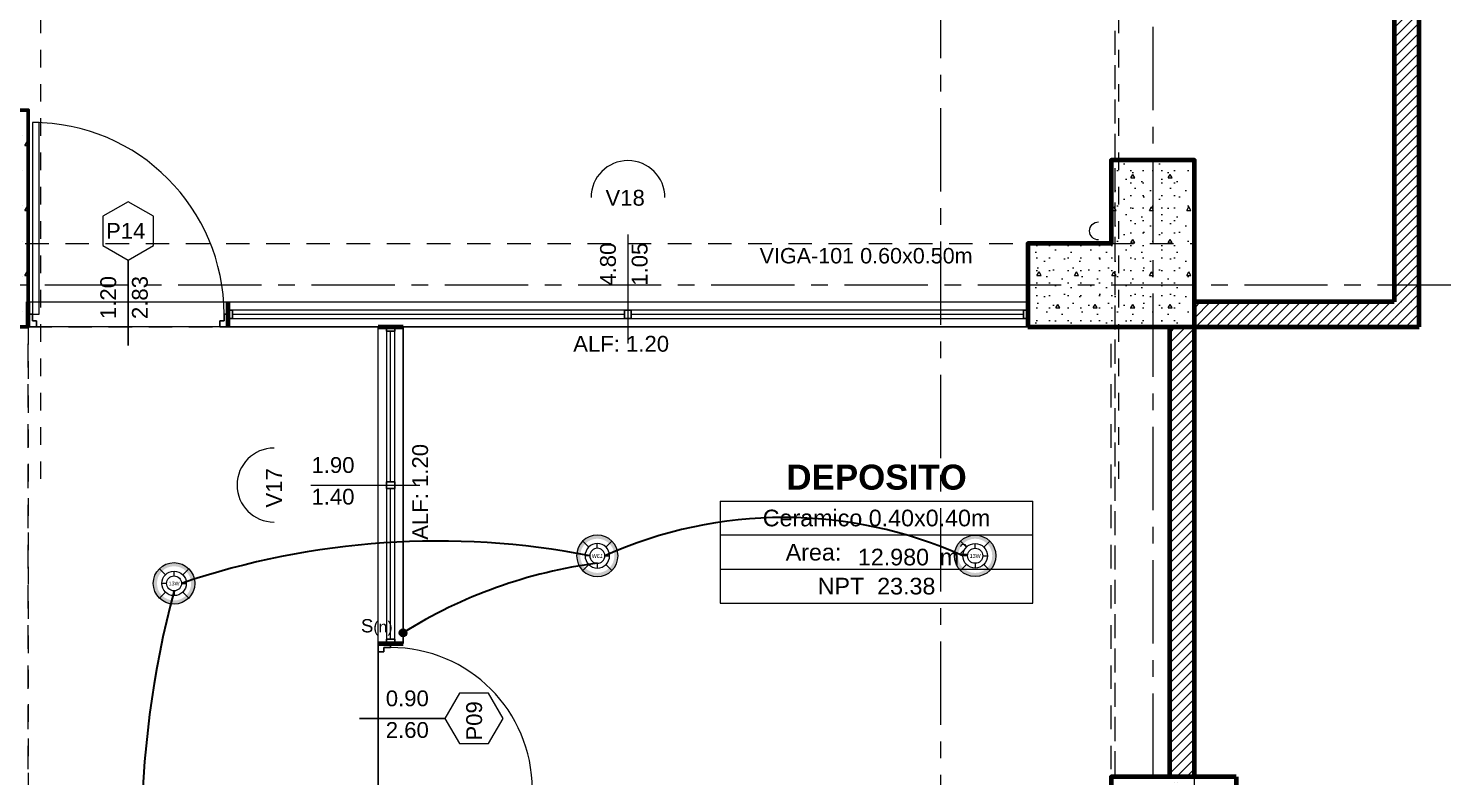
# Model space of a CAD drawing. Header units: inches. Extents: x -38 to 5698, y -33 to 92.
# Drawn here: x 507.07 to 515.56, y 27 to 31.49 of the extents above; entities that cross this region are included whole.
import ezdxf
from ezdxf.lldxf.tags import DXFTag

# ---------------------------------------------------------------- set-up
doc = ezdxf.new("R2010")
doc.units = ezdxf.units.IN
doc.header["$MEASUREMENT"] = 0
doc.set_wipeout_variables(frame=1)
for name, pattern in [('CONTINUA', [0]), ('Hidden Line', [0.195611, 0.141111, -0.0545]), ('Oculto', [0.15875, 0.105833, -0.052917]), ('Punto & Raya', [0.65, 0.5, -0.075, 0, -0.075]), ('Rayas', [0.282222, 0.141111, -0.141111]), ('Wipeout_Contour', [1, 0, -1])]:
    doc.linetypes.add(name, pattern=pattern)
for name, color, linetype, lineweight in [('00 IE CKTO TOMAS', 111, 'Rayas', 18), ('01 IE LUM LED AD DN570C', 1, 'Continuous', 13), ('ALUMBRADO_PVC', 6, 'PVC1', 30), ('Cable Alumbrado', 150, 'Continuous', 30), ('Simb_Alumbrado', 140, 'CONTINUA', 30)]:
    doc.layers.add(name, color=color, linetype=linetype, lineweight=lineweight)
for name, color, linetype in [('02 _ ARQ _ ALB _ Ejes Generales', 7, 'Continuous'), ('02 _ ARQ _ ZON _ Espacio.3D', 7, 'Continuous'), ('08 _ STR _ EXT _ 06 Columnas', 7, 'Continuous'), ('08 _ STR _ EXT _ 06 Elementos de Fachada', 7, 'Continuous'), ('08 _ STR _ EXT _ 07 Losa Aligerada', 7, 'Continuous'), ('08 _ STR _ EXT _ 09 Vigas', 7, 'Continuous'), ('Dibujo 2D - General', 7, 'Continuous'), ('Estructura - 04 MURO', 7, 'Continuous'), ('Marcador - Secciones', 251, 'Continuous'), ('MEP - HVAC', 7, 'Continuous'), ('Notas - Etiquetas', 251, 'Continuous')]:
    doc.layers.add(name, color=color, linetype=linetype)
doc.styles.add('Annotative', font='arial.ttf')
doc.styles.add('Estilo_Generado_1', font='swisseb.ttf')
doc.styles.add('Estilo_Generado_4', font='swisse.ttf')
doc.styles.add('Estilo_Generado_7', font='swisse.ttf')
doc.styles.add('{18b73a54-fa43-428c-adcb-c1c7bbdf2c84}', font='Simplex.shx')
tags = doc.linetypes.add('PVC1', pattern='A,1,-0.19772,["PVC",{18b73a54-fa43-428c-adcb-c1c7bbdf2c84},S=0.13,R=0,X=0,Y=-0.061851],-0.507647', length=1.705367).pattern_tags.tags
tags[6] = DXFTag(74, 10)
pattern_1 = [(45, (462.50006, 3e-09), (-0.030052038, 0.030052038), [])]
pattern_2 = [(0, (462.50006, 3e-09), (0, 0.3897114), [0.024375, -0.200625]), (0, (462.61256, 0.19486), (0, 0.3897114), [0.024375, -0.200625]), (60, (462.50006, 3e-09), (-0.3375, 0.1948557), [0.024375, -0.200625]), (60, (462.72506, 3e-09), (-0.3375, 0.1948557), [0.024375, -0.200625]), (120, (462.52444, 3e-09), (0.3375, 0.1948557), [0.024375, -0.200625]), (120, (462.74944, 3e-09), (0.3375, 0.1948557), [0.024375, -0.200625]), (0, (462.50006, 0.0375), (0, 0.075), [0, -0.075, 0, -0.1125]), (45, (462.53756, 0.0375), (-0.05303301, 0.05303301), [0, -0.05625, 0, -0.09375])]

# ---------------------------------------------------------------- blocks, each defined once
blk = doc.blocks.new('LUM DN570C')
at = {"layer": '01 IE LUM LED AD DN570C'}
h = blk.add_hatch(color=256, dxfattribs=at)
edge = h.paths.add_edge_path()
edge.add_arc((0, 0), 0.1344, 0, 360)
edge = h.paths.add_edge_path(flags=17)
edge.add_arc((0, 0), 0.1108, 0, 360)
for p, q in [((-0.0561, 0.0563), (-0.0949, 0.0952)), ((0.0561, 0.0563), (0.0949, 0.0952)), ((-0.0561, -0.0563), (-0.0949, -0.0952)), ((0.0561, -0.0563), (0.0949, -0.0952))]:
    blk.add_line(p, q, dxfattribs=at)
at = {"layer": '01 IE LUM LED AD DN570C', "ltscale": 0.4}
for p, q in [((-0.0487, 0), (-0.0795, 0)), ((0, 0.0487), (0, 0.0795)), ((0.0487, 0), (0.0795, 0)), ((0, -0.0487), (0, -0.0795))]:
    blk.add_line(p, q, dxfattribs=at)
at = {"layer": '01 IE LUM LED AD DN570C'}
for radius in [0.1344, 0.0795]:
    blk.add_circle((0, 0), radius, dxfattribs=at)
at = {"layer": '01 IE LUM LED AD DN570C', "ltscale": 0.4}
blk.add_circle((0, 0), 0.0487, dxfattribs=at)
at = {"color": 1, "linetype": 'ByBlock', "lineweight": 80, "insert": (-0.0353, 0.0117), "char_height": 0.025, "width": 0.622217, "attachment_point": 1}
blk.add_mtext('13W ', dxfattribs=at)
blk = doc.blocks.new('ii3t')
at = {"layer": 'Simb_Alumbrado', "lineweight": 5}
h = blk.add_hatch(color=3, dxfattribs=at)
edge = h.paths.add_edge_path()
edge.add_arc((0, 0), 0.0164, 0, 360)
blk.add_circle((0, 0), 0.0164, dxfattribs=at)

msp = doc.modelspace()

# ---------------------------------------------------------------- hatches: boundary and pattern name
at = {"layer": '08 _ STR _ EXT _ 06 Columnas', "linetype": 'Continuous', "lineweight": 9}
h = msp.add_hatch(dxfattribs=at)
h.set_pattern_fill('HORMIGÓN_EN_MASA_0002', style=0, pattern_type=2)
h.set_pattern_definition(pattern_2)
h.paths.add_polyline_path([(505.97, 29.7), (507.07, 29.7), (507.07, 31), (506.57, 31), (506.57, 30.2), (505.97, 30.2)])
at = {"layer": 'Estructura - 04 MURO', "linetype": 'Continuous', "lineweight": 5}
h = msp.add_hatch(dxfattribs=at)
h.set_pattern_fill('LADRILLO_COMÚN_0002', color=252, style=0, pattern_type=2)
h.set_pattern_definition(pattern_1)
h.paths.add_polyline_path([(509.1701, 27.8), (509.1701, 27.8), (509.3201, 27.8), (509.3201, 27.8)])

# ---------------------------------------------------------------- linework, layer by layer
at = {"layer": '02 _ ARQ _ ALB _ Ejes Generales', "color": 251, "linetype": 'Punto & Raya', "lineweight": 13}
msp.add_line((513.82, 45.9), (513.82, 2.05), dxfattribs=at)
at = {"layer": '02 _ ARQ _ ZON _ Espacio.3D', "color": 252, "linetype": 'Continuous', "lineweight": 13}
for p, q in [((511.2235, 28.6524), (511.2235, 28.0417)), ((511.2235, 28.6524), (513.1007, 28.6524)), ((513.1007, 28.0417), (513.1007, 28.6524)), ((513.1007, 28.4489), (511.2235, 28.4489)), ((511.2235, 28.2453), (513.1007, 28.2453)), ((511.2235, 28.0417), (513.1007, 28.0417))]:
    msp.add_line(p, q, dxfattribs=at)
at = {"layer": '02 _ ARQ _ ZON _ Espacio.3D', "color": 254, "linetype": 'Continuous', "lineweight": 0, "flags": 128}
for points in [[(483.38, 27.5), (506.57, 27.5), (506.57, 29.7), (505.97, 29.7), (505.97, 30.2), (506.57, 30.2), (506.57, 31), (507.07, 31), (507.07, 29.85), (513.07, 29.85), (513.0701, 30.2), (513.5701, 30.2), (513.5701, 30.7), (514.0701, 30.7), (514.0701, 29.85), (515.2701, 29.85), (515.2701, 40.25), (494.7415, 40.25)], [(509.1701, 20.2), (509.17, 22.25), (508.67, 22.25), (508.67, 22.7), (509.17, 22.7), (509.17, 24.4), (508.67, 24.4), (508.67, 24.85), (509.17, 24.85), (509.1701, 29.7), (506.72, 29.7), (506.72, 17.4), (509.1701, 17.4), (509.1701, 20.2)]]:
    msp.add_lwpolyline(points, dxfattribs=at)
msp.add_lwpolyline([(513.92, 27), (513.92, 29.7), (509.3201, 29.7), (509.3201, 27.8), (509.1701, 27.8), (509.1701, 26.9), (513.5701, 26.9), (513.5701, 27)], close=True, dxfattribs=at)
at = {"layer": '08 _ STR _ EXT _ 06 Columnas', "color": 7, "linetype": 'Continuous', "lineweight": 60, "flags": 128}
msp.add_lwpolyline([(505.97, 29.7), (507.07, 29.7), (507.07, 31), (506.57, 31), (506.57, 30.2), (505.97, 30.2)], close=True, dxfattribs=at)
at = {"layer": '08 _ STR _ EXT _ 06 Elementos de Fachada', "color": 7, "linetype": 'Continuous', "lineweight": 80, "flags": 128}
for points in [[(514.32, 27), (514.07, 27)], [(514.32, 27), (514.32, 26.75)]]:
    msp.add_lwpolyline(points, dxfattribs=at)
at = {"layer": '08 _ STR _ EXT _ 07 Losa Aligerada', "color": 254, "linetype": 'Continuous', "lineweight": 18, "flags": 128}
msp.add_lwpolyline([(487.2752, 6.7), (515.4201, 6.7), (515.4201, 18.1001), (514.07, 18.1001), (514.07, 18.1001), (514.07, 20.35), (509.17, 20.35), (509.17, 24.75), (509.1701, 24.75), (509.1701, 26.75), (514.07, 26.75), (514.07, 29.7), (515.4201, 29.7), (515.4201, 40.4), (496.03, 40.4), (495.5498, 40.3109), (495.5498, 40.95), (495.2217, 40.95), (496.03, 41.1), (470.3701, 41.1)], dxfattribs=at)
at = {"layer": '08 _ STR _ EXT _ 09 Vigas', "color": 251, "linetype": 'Hidden Line', "lineweight": 13}
for p, q in [((506.57, 30.2), (514.07, 30.2)), ((507.07, 29.7), (513.57, 29.7)), ((507.07, 17.4), (507.07, 29.7)), ((513.57, 17.4), (513.57, 29.7))]:
    msp.add_line(p, q, dxfattribs=at)
at = {"layer": 'ALUMBRADO_PVC', "linetype": 'PVC1', "ltscale": 0.4}
for centre, radius, start, end in [((511.6058, 25.9348), 2.6211, 65.79327, 114.20673), ((509.5265, 23.6369), 4.7769, 78.96463, 108.76028), ((510.8511, 25.4223), 2.8813, 97.28096, 122.09889), ((513.5517, 26.6214), 5.8022, 165.08399, 194.91376)]:
    msp.add_arc(centre, radius, start, end, dxfattribs=at)
at = {"layer": 'Dibujo 2D - General', "color": 252, "linetype": 'Oculto', "lineweight": 13}
for p, q in [((507.1428, 41.0364), (507.1428, 28.7364)), ((513.6155, 41.0364), (513.6155, 28.7364)), ((513.5928, 39.2966), (513.5928, 17.4)), ((513.5928, 31.4364), (513.5928, 19.1364)), ((507.07, 29.7), (507.07, 17.4))]:
    msp.add_line(p, q, dxfattribs=at)
at = {"layer": 'Estructura - 04 MURO', "color": 165, "linetype": 'Continuous', "lineweight": 15}
for p, q in [((507.095, 30.925), (507.095, 29.775)), ((507.135, 30.925), (507.095, 30.925)), ((507.135, 29.775), (507.135, 30.925)), ((510.67, 30.2531), (510.67, 29.6)), ((508.27, 29.85), (513.0701, 29.85)), ((507.095, 29.775), (507.135, 29.775)), ((510.65, 29.8), (508.296, 29.8)), ((508.296, 29.775), (510.65, 29.775)), ((508.296, 29.75), (510.65, 29.75)), ((513.0441, 29.8), (510.69, 29.8)), ((510.69, 29.775), (513.0441, 29.775)), ((510.69, 29.75), (513.0441, 29.75)), ((508.27, 29.7), (513.0701, 29.7)), ((509.1701, 27.8), (509.1701, 29.7)), ((509.2201, 29.674), (509.2201, 28.77)), ((509.2451, 28.77), (509.2451, 29.674)), ((509.2701, 28.77), (509.2701, 29.674)), ((509.3201, 27.8), (509.3201, 29.7)), ((508.767, 28.75), (509.4201, 28.75)), ((509.2201, 28.73), (509.2201, 27.826)), ((509.2451, 27.826), (509.2451, 28.73)), ((509.2701, 27.826), (509.2701, 28.73))]:
    msp.add_line(p, q, dxfattribs=at)
at = {"layer": 'Estructura - 04 MURO', "color": 152, "linetype": 'Continuous', "lineweight": 25}
for p, q in [((507.67, 30.1), (507.67, 29.5875)), ((509.5701, 27.35), (509.0576, 27.35))]:
    msp.add_line(p, q, dxfattribs=at)
at = {"layer": 'Estructura - 04 MURO', "color": 7, "linetype": 'Continuous', "lineweight": 80}
for p, q in [((507.07, 29.7), (507.07, 29.85)), ((508.27, 29.7), (508.27, 29.85)), ((513.0701, 29.85), (513.0701, 29.7)), ((509.1701, 29.7), (509.3201, 29.7)), ((509.1701, 27.8), (509.3201, 27.8)), ((509.1701, 27.8), (509.3201, 27.8))]:
    msp.add_line(p, q, dxfattribs=at)
at = {"layer": 'Estructura - 04 MURO', "color": 165, "linetype": 'Continuous', "lineweight": 25}
for p, q in [((507.07, 29.7), (507.07, 29.775)), ((507.07, 29.775), (507.095, 29.775)), ((507.095, 29.775), (507.095, 29.735)), ((507.095, 29.735), (507.12, 29.735)), ((507.12, 29.735), (507.12, 29.7)), ((508.22, 29.7), (508.22, 29.735)), ((508.22, 29.735), (508.245, 29.735)), ((508.245, 29.735), (508.245, 29.775)), ((508.245, 29.775), (508.27, 29.775)), ((508.296, 29.8), (508.27, 29.8)), ((508.27, 29.775), (508.27, 29.7)), ((508.27, 29.75), (508.296, 29.75)), ((508.296, 29.75), (508.296, 29.8)), ((510.69, 29.8), (510.65, 29.8)), ((510.65, 29.8), (510.65, 29.75)), ((510.65, 29.75), (510.69, 29.75)), ((510.69, 29.75), (510.69, 29.8)), ((513.0701, 29.8), (513.0441, 29.8)), ((513.0441, 29.8), (513.0441, 29.75)), ((513.0441, 29.75), (513.0701, 29.75)), ((507.12, 29.7), (507.07, 29.7)), ((508.27, 29.7), (508.22, 29.7)), ((509.2201, 29.7), (509.2201, 29.674)), ((509.2201, 29.674), (509.2701, 29.674)), ((509.2701, 29.674), (509.2701, 29.7)), ((509.2201, 28.77), (509.2201, 28.73)), ((509.2701, 28.77), (509.2201, 28.77)), ((509.2201, 28.73), (509.2701, 28.73)), ((509.2701, 28.73), (509.2701, 28.77)), ((509.2451, 27.8), (509.1701, 27.8)), ((509.1701, 27.8), (509.1701, 27.75)), ((509.2051, 27.75), (509.2051, 27.775)), ((509.2051, 27.775), (509.2451, 27.775)), ((509.2701, 27.826), (509.2201, 27.826)), ((509.2201, 27.826), (509.2201, 27.8)), ((509.2451, 27.775), (509.2451, 27.8)), ((509.2701, 27.8), (509.2701, 27.826)), ((509.1701, 27.75), (509.2051, 27.75))]:
    msp.add_line(p, q, dxfattribs=at)
at = {"layer": 'Estructura - 04 MURO', "color": 251, "linetype": 'Continuous', "lineweight": 13, "flags": 128}
for points in [[(510.892, 30.475, 1), (510.4481, 30.475, 1)], [(508.5451, 28.9719, 1), (508.5451, 28.5281, 1)]]:
    msp.add_lwpolyline(points, format="xyb", dxfattribs=at)
for points in [[(507.67, 30.45), (507.5185, 30.3625), (507.5185, 30.1875), (507.67, 30.1), (507.8216, 30.1875), (507.8216, 30.3625)], [(509.9201, 27.35), (509.8326, 27.5015), (509.6576, 27.5015), (509.5701, 27.35), (509.6576, 27.1984), (509.8326, 27.1984)]]:
    msp.add_lwpolyline(points, close=True, dxfattribs=at)
at = {"layer": 'Estructura - 04 MURO', "color": 175, "linetype": 'Continuous', "lineweight": 15}
for centre, radius in [((507.095, 29.775), 1.15), ((509.2451, 26.925), 0.85)]:
    msp.add_arc(centre, radius, 0, 90, dxfattribs=at)
at = {"layer": 'Marcador - Secciones', "color": 251, "linetype": 'Punto & Raya', "lineweight": 13}
msp.add_line((512.5455, 46.2111), (512.5455, 0.9472), dxfattribs=at)
at = {"layer": 'MEP - HVAC', "color": 7, "linetype": 'Continuous', "lineweight": 13, "flags": 128}
msp.add_lwpolyline([(513.495, 30.221, -1), (513.495, 30.329, -1)], format="xyb", dxfattribs=at)

# ---------------------------------------------------------------- block references
at = {"layer": '01 IE LUM LED AD DN570C', "color": 1, "lineweight": 5, "xscale": -0.9263905751172247, "yscale": 0.9263905751172247, "zscale": 0.9263905751172247, "rotation": 1.670663607455936e-11}
msp.add_blockref('LUM DN570C', (510.486, 28.3254), dxfattribs=at)
at = {"layer": '01 IE LUM LED AD DN570C', "color": 1, "lineweight": 5, "xscale": 0.9263905751172247, "yscale": 0.9263905751172247, "zscale": 0.9263905751172247}
for p in [(512.7541, 28.3254), (507.9451, 28.16)]:
    msp.add_blockref('LUM DN570C', p, dxfattribs=at)
at = {"layer": 'Cable Alumbrado', "lineweight": 0, "xscale": 1.404578189384958, "yscale": 1.404578189384958, "zscale": 1.404578189384958}
msp.add_blockref('ii3t', (509.3201, 27.8631), dxfattribs=at)

# ---------------------------------------------------------------- texts
at = {"layer": '00 IE CKTO TOMAS', "insert": (509.067, 27.8454), "char_height": 0.08, "width": 0.768045, "attachment_point": 7, "style": 'Annotative'}
msp.add_mtext('S{\\H0.84375x;(n)}', dxfattribs=at)
at = {"layer": '02 _ ARQ _ ZON _ Espacio.3D', "color": 252, "lineweight": 25, "attachment_point": 2}
for s, insert, char_height, style in [('\\A1;{\\pqc;\\pt0;\\fSwis721 Ex BT|b1|i0|c0|p34;DEPOSITO}', (512.1621, 28.8724), 0.15, 'Estilo_Generado_1'), ('\\A1;{\\pqc;\\pt0;\\fSwis721 Ex BT|b0|i0|c238|p34;Ceramico 0.40x0.40m}', (512.1621, 28.6023), 0.1, 'Estilo_Generado_7'), ('\\A1;{\\pqc;\\pt0;\\fSwis721 Ex BT|b0|i0|c238|p34;Area: }', (511.7836, 28.3971), 0.1, 'Estilo_Generado_7'), ('\\A1;{\\pqc;\\pt0,0.3;\\fSwis721 Ex BT|b0|i0|c238|p34;12.980\\fSwis721 Ex BT|b0|i0|c238|p34;\\A1{\\H.66x;\\S^  ;}\\fSwis721 Ex BT|b0|i0|c238|p34; m\\fSwis721 Ex BT|b0|i0|c238|p34;\\A1{\\H.66x;\\S2^  ;}}', (512.3797, 28.3971), 0.1, 'Estilo_Generado_7'), ('\\A1;{\\pqc;\\pt0;\\fSwis721 Ex BT|b0|i0|c238|p34;NPT  23.38}', (512.1621, 28.1935), 0.1, 'Estilo_Generado_7')]:
    msp.add_mtext(s, dxfattribs=dict(at, insert=insert, char_height=char_height, style=style))
at = {"layer": 'Estructura - 04 MURO', "color": 251, "lineweight": 25, "char_height": 0.095, "attachment_point": 7, "style": 'Estilo_Generado_4'}
for s, insert in [('\\A1;{\\pql;\\pt0;\\fSwis721 Ex BT|b0|i0|c0|p34;V18\\fSwis721 Ex BT|b0|i0|c0|p34;\\fSwis721 Ex BT|b0|i0|c0|p34;\\fSwis721 Ex BT|b0|i0|c0|p34;}', (510.535, 30.425)), ('\\A1;{\\pql;\\pt0;\\fSwis721 Ex BT|b0|i0|c0|p34;P14\\fSwis721 Ex BT|b0|i0|c0|p34;\\fSwis721 Ex BT|b0|i0|c0|p34;\\fSwis721 Ex BT|b0|i0|c0|p34;}', (507.5367, 30.2275)), ('\\A1;{\\pql;\\pt0;\\fSwis721 Ex BT|b0|i0|c0|p34;ALF: 1.20\\fSwis721 Ex BT|b0|i0|c0|p34;\\A1{\\H.66x;\\S^  ;}\\fSwis721 Ex BT|b0|i0|c0|p34;\\fSwis721 Ex BT|b0|i0|c0|p34;}', (510.3413, 29.5225)), ('\\A1;{\\pql;\\pt0;\\fSwis721 Ex BT|b0|i0|c0|p34;1.90\\fSwis721 Ex BT|b0|i0|c0|p34;\\A1{\\H.66x;\\S^  ;}\\fSwis721 Ex BT|b0|i0|c0|p34;\\fSwis721 Ex BT|b0|i0|c0|p34;}', (508.7701, 28.7949)), ('\\A1;{\\pql;\\pt0;\\fSwis721 Ex BT|b0|i0|c0|p34;1.40\\fSwis721 Ex BT|b0|i0|c0|p34;\\A1{\\H.66x;\\S^  ;}\\fSwis721 Ex BT|b0|i0|c0|p34;\\fSwis721 Ex BT|b0|i0|c0|p34;}', (508.7701, 28.605)), ('\\A1;{\\pql;\\pt0;\\fSwis721 Ex BT|b0|i0|c0|p34;0.90\\fSwis721 Ex BT|b0|i0|c0|p34;\\A1{\\H.66x;\\S^  ;}\\fSwis721 Ex BT|b0|i0|c0|p34;\\fSwis721 Ex BT|b0|i0|c0|p34;}', (509.2161, 27.3949)), ('\\A1;{\\pql;\\pt0;\\fSwis721 Ex BT|b0|i0|c0|p34;2.60\\fSwis721 Ex BT|b0|i0|c0|p34;\\A1{\\H.66x;\\S^  ;}\\fSwis721 Ex BT|b0|i0|c0|p34;\\fSwis721 Ex BT|b0|i0|c0|p34;}', (509.2161, 27.205))]:
    msp.add_mtext(s, dxfattribs=dict(at, insert=insert))
at = {"layer": 'Estructura - 04 MURO', "color": 251, "lineweight": 25, "char_height": 0.095, "attachment_point": 7, "rotation": 90, "style": 'Estilo_Generado_4'}
for s, insert in [('\\A1;{\\pql;\\pt0;\\fSwis721 Ex BT|b0|i0|c0|p34;4.80\\fSwis721 Ex BT|b0|i0|c0|p34;\\A1{\\H.66x;\\S^  ;}\\fSwis721 Ex BT|b0|i0|c0|p34;\\fSwis721 Ex BT|b0|i0|c0|p34;}', (510.625, 29.946)), ('\\A1;{\\pql;\\pt0;\\fSwis721 Ex BT|b0|i0|c0|p34;1.05\\fSwis721 Ex BT|b0|i0|c0|p34;\\A1{\\H.66x;\\S^  ;}\\fSwis721 Ex BT|b0|i0|c0|p34;\\fSwis721 Ex BT|b0|i0|c0|p34;}', (510.815, 29.946)), ('\\A1;{\\pql;\\pt0;\\fSwis721 Ex BT|b0|i0|c0|p34;1.20\\fSwis721 Ex BT|b0|i0|c0|p34;\\A1{\\H.66x;\\S^  ;}\\fSwis721 Ex BT|b0|i0|c0|p34;\\fSwis721 Ex BT|b0|i0|c0|p34;}', (507.625, 29.746)), ('\\A1;{\\pql;\\pt0;\\fSwis721 Ex BT|b0|i0|c0|p34;2.83\\fSwis721 Ex BT|b0|i0|c0|p34;\\A1{\\H.66x;\\S^  ;}\\fSwis721 Ex BT|b0|i0|c0|p34;\\fSwis721 Ex BT|b0|i0|c0|p34;}', (507.815, 29.746)), ('\\A1;{\\pql;\\pt0;\\fSwis721 Ex BT|b0|i0|c0|p34;ALF: 1.20\\fSwis721 Ex BT|b0|i0|c0|p34;\\A1{\\H.66x;\\S^  ;}\\fSwis721 Ex BT|b0|i0|c0|p34;\\fSwis721 Ex BT|b0|i0|c0|p34;}', (509.4975, 28.4212)), ('\\A1;{\\pql;\\pt0;\\fSwis721 Ex BT|b0|i0|c0|p34;V17\\fSwis721 Ex BT|b0|i0|c0|p34;\\fSwis721 Ex BT|b0|i0|c0|p34;\\fSwis721 Ex BT|b0|i0|c0|p34;}', (508.5926, 28.6149)), ('\\A1;{\\pql;\\pt0;\\fSwis721 Ex BT|b0|i0|c0|p34;P09\\fSwis721 Ex BT|b0|i0|c0|p34;\\fSwis721 Ex BT|b0|i0|c0|p34;\\fSwis721 Ex BT|b0|i0|c0|p34;}', (509.7952, 27.2167))]:
    msp.add_mtext(s, dxfattribs=dict(at, insert=insert))
at = {"layer": 'Notas - Etiquetas', "color": 8, "linetype": 'Continuous', "lineweight": 13, "insert": (511.4603, 30.1724), "char_height": 0.0925, "attachment_point": 1, "style": 'Estilo_Generado_4'}
msp.add_mtext('\\A1;{\\pql;\\fSwis721 Ex BT|b0|i0|c0|p34;VIGA-101\\fSwis721 Ex BT|b0|i0|c0|p34; \\fSwis721 Ex BT|b0|i0|c0|p34;0.60\\fSwis721 Ex BT|b0|i0|c0|p34;x\\fSwis721 Ex BT|b0|i0|c0|p34;0.50\\fSwis721 Ex BT|b0|i0|c0|p34;m}', dxfattribs=at)

# ---------------------------------------------------------------- next in the draw order: wipeouts: each hides what was drawn before it
at = {"color": 254, "linetype": 'Wipeout_Contour', "lineweight": 0, "ltscale": 12220.167697}
msp.add_wipeout([(515.2701, 29.7), (515.4201, 29.7), (515.2701, 29.85)], dxfattribs=at).dxf.layer = 'Estructura - 04 MURO'

# ---------------------------------------------------------------- next in the draw order: hatches: boundary and pattern name
at = {"layer": 'Estructura - 04 MURO', "linetype": 'Continuous', "lineweight": 5}
h = msp.add_hatch(dxfattribs=at)
h.set_pattern_fill('LADRILLO_COMÚN_0002', color=252, style=0, pattern_type=2)
h.set_pattern_definition(pattern_1)
h.paths.add_polyline_path([(515.2701, 29.7), (515.4201, 29.7), (515.2701, 29.85)])

# ---------------------------------------------------------------- next in the draw order: wipeouts: each hides what was drawn before it
at = {"color": 254, "linetype": 'Wipeout_Contour', "lineweight": 0, "ltscale": 12219.326126}
msp.add_wipeout([(515.2701, 29.85), (515.4201, 29.7), (515.4201, 29.85)], dxfattribs=at).dxf.layer = 'Estructura - 04 MURO'

# ---------------------------------------------------------------- next in the draw order: hatches: boundary and pattern name
at = {"layer": 'Estructura - 04 MURO', "linetype": 'Continuous', "lineweight": 5}
h = msp.add_hatch(dxfattribs=at)
h.set_pattern_fill('LADRILLO_COMÚN_0002', color=252, style=0, pattern_type=2)
h.set_pattern_definition(pattern_1)
h.paths.add_polyline_path([(515.2701, 29.85), (515.4201, 29.7), (515.4201, 29.85)])

# ---------------------------------------------------------------- next in the draw order: wipeouts: each hides what was drawn before it
at = {"color": 254, "linetype": 'Wipeout_Contour', "lineweight": 0, "ltscale": 16293.177046}
msp.add_wipeout([(515.2701, 40.25), (515.2701, 29.85), (515.4201, 29.85), (515.4201, 40.25)], dxfattribs=at).dxf.layer = 'Estructura - 04 MURO'

# ---------------------------------------------------------------- next in the draw order: hatches: boundary and pattern name
at = {"layer": 'Estructura - 04 MURO', "linetype": 'Continuous', "lineweight": 5}
h = msp.add_hatch(dxfattribs=at)
h.set_pattern_fill('LADRILLO_COMÚN_0002', color=252, style=0, pattern_type=2)
h.set_pattern_definition(pattern_1)
h.paths.add_polyline_path([(515.2701, 40.25), (515.2701, 29.85), (515.4201, 29.85), (515.4201, 40.25)])

# ---------------------------------------------------------------- next in the draw order: linework, layer by layer
at = {"layer": '02 _ ARQ _ ALB _ Ejes Generales', "color": 251, "linetype": 'Punto & Raya', "lineweight": 13}
msp.add_line((518.07, 29.95), (467.3455, 29.95), dxfattribs=at)
at = {"layer": 'Estructura - 04 MURO', "color": 7, "linetype": 'Continuous', "lineweight": 80, "flags": 128}
for points in [[(515.4201, 29.7), (515.4201, 40.4)], [(515.2701, 40.25), (515.2701, 29.85)]]:
    msp.add_lwpolyline(points, dxfattribs=at)

# ---------------------------------------------------------------- next in the draw order: wipeouts: each hides what was drawn before it
at = {"color": 254, "linetype": 'Wipeout_Contour', "lineweight": 0, "ltscale": 16290.295935}
msp.add_wipeout([(515.2701, 29.85), (514.07, 29.85), (514.07, 29.7), (515.2701, 29.7)], dxfattribs=at).dxf.layer = 'Estructura - 04 MURO'

# ---------------------------------------------------------------- next in the draw order: hatches: boundary and pattern name
at = {"layer": 'Estructura - 04 MURO', "linetype": 'Continuous', "lineweight": 5}
h = msp.add_hatch(dxfattribs=at)
h.set_pattern_fill('LADRILLO_COMÚN_0002', color=252, style=0, pattern_type=2)
h.set_pattern_definition(pattern_1)
h.paths.add_polyline_path([(515.2701, 29.85), (514.07, 29.85), (514.07, 29.7), (515.2701, 29.7)])

# ---------------------------------------------------------------- next in the draw order: linework, layer by layer
at = {"layer": 'Estructura - 04 MURO', "color": 7, "linetype": 'Continuous', "lineweight": 80, "flags": 128}
for points in [[(515.2701, 29.85), (514.07, 29.85)], [(514.07, 29.7), (515.4201, 29.7)]]:
    msp.add_lwpolyline(points, dxfattribs=at)

# ---------------------------------------------------------------- next in the draw order: wipeouts: each hides what was drawn before it
at = {"color": 254, "linetype": 'Wipeout_Contour', "lineweight": 0, "ltscale": 16287.556184}
msp.add_wipeout([(513.92, 29.7), (513.92, 27), (514.07, 27), (514.07, 29.7)], dxfattribs=at).dxf.layer = 'Estructura - 04 MURO'

# ---------------------------------------------------------------- next in the draw order: hatches: boundary and pattern name
at = {"layer": '08 _ STR _ EXT _ 06 Columnas', "linetype": 'Continuous', "lineweight": 9}
h = msp.add_hatch(dxfattribs=at)
h.set_pattern_fill('HORMIGÓN_EN_MASA_0002', style=0, pattern_type=2)
h.set_pattern_definition(pattern_2)
h.paths.add_polyline_path([(513.07, 29.7), (514.07, 29.7), (514.07, 30.7), (513.57, 30.7), (513.57, 30.2), (513.07, 30.2)])
h = msp.add_hatch(dxfattribs=at)
h.set_pattern_fill('HORMIGÓN_EN_MASA_0002', style=0, pattern_type=2)
h.set_pattern_definition(pattern_2)
h.paths.add_polyline_path([(513.92, 27), (513.92, 26.75), (514.07, 27)])
at = {"layer": 'Estructura - 04 MURO', "linetype": 'Continuous', "lineweight": 5}
h = msp.add_hatch(dxfattribs=at)
h.set_pattern_fill('LADRILLO_COMÚN_0002', color=252, style=0, pattern_type=2)
h.set_pattern_definition(pattern_1)
h.paths.add_polyline_path([(513.92, 29.7), (513.92, 27), (514.07, 27), (514.07, 29.7)])

# ---------------------------------------------------------------- next in the draw order: linework, layer by layer
at = {"layer": '08 _ STR _ EXT _ 06 Columnas', "color": 7, "linetype": 'Continuous', "lineweight": 80, "flags": 128}
msp.add_lwpolyline([(513.07, 29.7), (514.07, 29.7), (514.07, 30.7), (513.57, 30.7), (513.57, 30.2), (513.07, 30.2)], close=True, dxfattribs=at)
msp.add_lwpolyline([(514.07, 27), (513.57, 27), (513.57, 26.4), (514.07, 26.4), (514.07, 26.75)], dxfattribs=at)
at = {"layer": '08 _ STR _ EXT _ 09 Vigas', "color": 251, "linetype": 'Hidden Line', "lineweight": 13}
msp.add_line((514.07, 16.9), (514.07, 30.2), dxfattribs=at)
at = {"layer": 'Estructura - 04 MURO', "color": 7, "linetype": 'Continuous', "lineweight": 80, "flags": 128}
for points in [[(513.92, 29.7), (513.92, 27)], [(514.07, 27), (514.07, 29.7)]]:
    msp.add_lwpolyline(points, dxfattribs=at)

doc.saveas('drawing.dxf')
